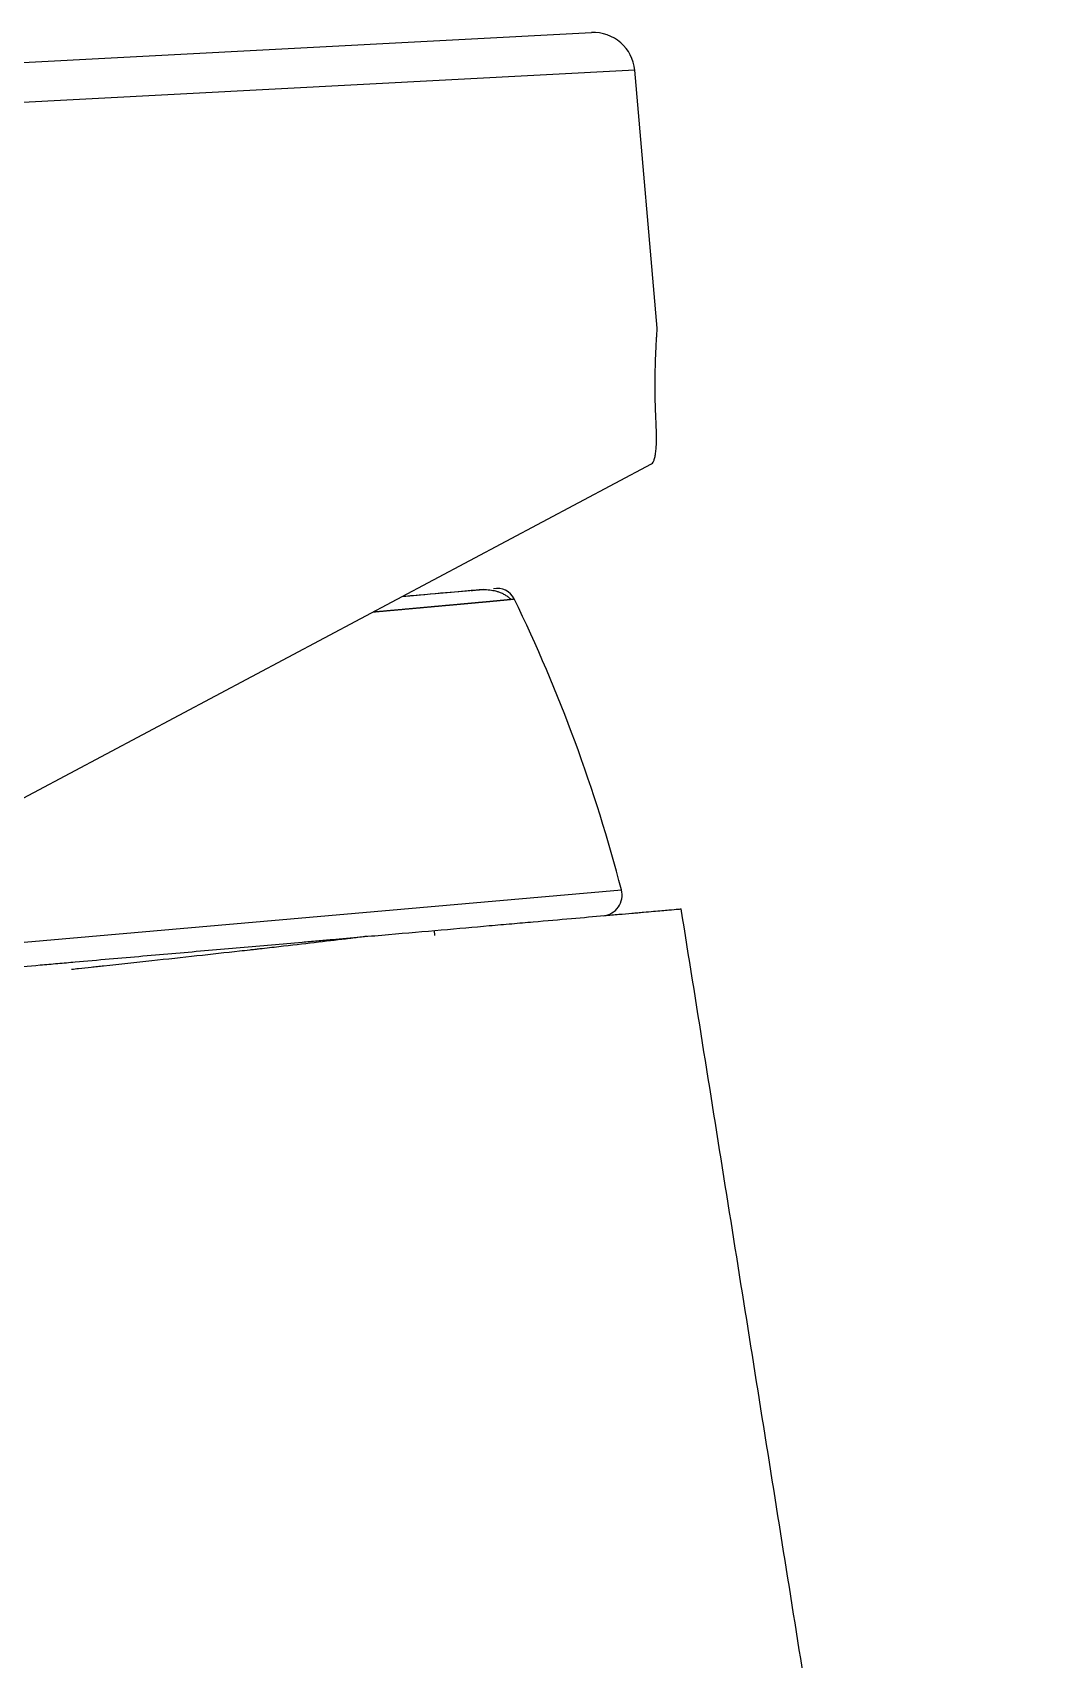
# Model space of a CAD drawing. Extents: x 840 to 1630, y 0 to 579.
# Drawn here: x 1319.3 to 1343.77, y 329.11 to 368.4 of the extents above; entities that cross this region are included whole.
import ezdxf

# ---------------------------------------------------------------- set-up
doc = ezdxf.new("R2010")
doc.units = 0
doc.header["$LTSCALE"] = 10
doc.header["$MEASUREMENT"] = 0
doc.layers.add('1', color=7, linetype='CONTINUOUS')
doc.layers.add('13', color=7, linetype='CONTINUOUS', true_color=0xffffff)

msp = doc.modelspace()

# ---------------------------------------------------------------- linework, layer by layer
at = {"layer": '1', "color": 7, "linetype": 'Continuous', "lineweight": -3}
for p, q in [((1315.088, 367.474), (1332.803, 368.402)), ((1333.851, 367.491), (1315.118, 366.509)), ((1334.396, 361.264), (1333.851, 367.491)), ((1318.407, 349.56), (1334.259, 357.988)), ((1299.398, 344.709), (1333.529, 347.695)), ((1329.02, 346.595), (1329.01, 346.715))]:
    msp.add_line(p, q, dxfattribs=at)
for centre, radius, start, end in [((1332.855, 367.403), 1, 5, 93), ((1296.754, 338.126), 38, 14.5854, 25.8977), ((1333.046, 347.57), 0.5, 275, 14.5854)]:
    msp.add_arc(centre, radius, start, end, dxfattribs=at)
msp.add_ellipse((1330.533, 354.526), major_axis=(-0.391, 0.224), ratio=1, start_param=4.113833, end_param=5.446037, dxfattribs=at)
for points, knots in [([(1334.368, 358.947), (1334.359, 359.112), (1334.353, 359.271), (1334.347, 359.503), (1334.346, 359.579), (1334.345, 359.691), (1334.344, 359.728), (1334.344, 359.801), (1334.344, 359.837), (1334.343, 360.016), (1334.345, 360.15), (1334.349, 360.337), (1334.35, 360.397), (1334.353, 360.484), (1334.354, 360.512), (1334.355, 360.554), (1334.356, 360.568), (1334.357, 360.595), (1334.357, 360.608), (1334.362, 360.726), (1334.367, 360.819), (1334.373, 360.941), (1334.375, 360.979), (1334.378, 361.03), (1334.379, 361.047), (1334.381, 361.078), (1334.382, 361.093), (1334.387, 361.163), (1334.39, 361.205), (1334.393, 361.247), (1334.394, 361.258), (1334.394, 361.268), (1334.395, 361.271), (1334.395, 361.275), (1334.395, 361.276), (1334.395, 361.276)], [0, 0, 0, 0, 0.125056, 0.125056, 0.187585, 0.187585, 0.218849, 0.218849, 0.250113, 0.250113, 0.375169, 0.375169, 0.437697, 0.437697, 0.468962, 0.468962, 0.484594, 0.484594, 0.500226, 0.500226, 0.625282, 0.625282, 0.68781, 0.68781, 0.719074, 0.719074, 0.750339, 0.750339, 0.875395, 0.875395, 0.937923, 0.937923, 0.969187, 0.969187, 1, 1, 1, 1]), ([(1334.259, 357.988), (1334.272, 357.995), (1334.284, 358.007), (1334.305, 358.042), (1334.314, 358.064), (1334.332, 358.119), (1334.339, 358.151), (1334.352, 358.222), (1334.357, 358.261), (1334.366, 358.348), (1334.37, 358.394), (1334.374, 358.492), (1334.375, 358.544), (1334.376, 358.612), (1334.376, 358.626), (1334.376, 358.654), (1334.376, 358.696), (1334.375, 358.739), (1334.373, 358.826), (1334.371, 358.886), (1334.368, 358.947)], [0, 0, 0, 0, 0.125, 0.125, 0.25, 0.25, 0.375, 0.375, 0.5, 0.5, 0.625, 0.625, 0.75, 0.75, 0.78125, 0.78125, 0.8125, 0.875, 0.875, 1, 1, 1, 1]), ([(1330.206, 354.949), (1330.073, 354.938), (1329.728, 354.908), (1329.023, 354.846), (1328.479, 354.799), (1328.231, 354.777)], [0, 0, 0, 0, 0.388659, 0.741752, 1, 1, 1, 1]), ([(1330.151, 354.945), (1329.99, 354.931), (1329.554, 354.893), (1328.814, 354.828), (1328.33, 354.786), (1328.244, 354.778)], [0, 0, 0, 0, 0.452522, 0.905215, 1, 1, 1, 1]), ([(1327.544, 354.411), (1327.553, 354.412), (1327.574, 354.413), (1327.606, 354.416), (1327.639, 354.419), (1327.673, 354.422), (1327.707, 354.425), (1327.74, 354.428), (1327.774, 354.431), (1327.807, 354.434), (1327.84, 354.437), (1327.872, 354.44), (1327.905, 354.443), (1327.937, 354.446), (1327.97, 354.449), (1328.002, 354.452), (1328.034, 354.455), (1328.066, 354.457), (1328.097, 354.46), (1328.129, 354.463), (1328.16, 354.466), (1328.191, 354.469), (1328.222, 354.471), (1328.253, 354.474), (1328.284, 354.477), (1328.314, 354.48), (1328.344, 354.482), (1328.375, 354.485), (1328.405, 354.488), (1328.435, 354.491), (1328.465, 354.493), (1328.494, 354.496), (1328.524, 354.499), (1328.553, 354.501), (1328.582, 354.504), (1328.611, 354.506), (1328.639, 354.509), (1328.665, 354.511), (1328.69, 354.514), (1328.714, 354.516), (1328.737, 354.518), (1328.759, 354.52), (1328.781, 354.522), (1328.801, 354.524), (1328.82, 354.525), (1328.838, 354.527), (1328.856, 354.529), (1328.873, 354.53), (1328.89, 354.532), (1328.906, 354.533), (1328.923, 354.535), (1328.939, 354.536), (1328.955, 354.538), (1328.971, 354.539), (1328.988, 354.541), (1329.004, 354.542), (1329.021, 354.544), (1329.039, 354.545), (1329.058, 354.547), (1329.077, 354.549), (1329.096, 354.55), (1329.116, 354.552), (1329.137, 354.554), (1329.158, 354.556), (1329.181, 354.558), (1329.204, 354.56), (1329.227, 354.562), (1329.251, 354.564), (1329.276, 354.567), (1329.3, 354.569), (1329.324, 354.571), (1329.348, 354.573), (1329.371, 354.575), (1329.395, 354.578), (1329.418, 354.58), (1329.442, 354.582), (1329.464, 354.584), (1329.487, 354.586), (1329.51, 354.588), (1329.532, 354.59), (1329.554, 354.592), (1329.576, 354.594), (1329.598, 354.596), (1329.62, 354.598), (1329.641, 354.6), (1329.663, 354.602), (1329.684, 354.604), (1329.705, 354.606), (1329.725, 354.608), (1329.746, 354.61), (1329.766, 354.611), (1329.786, 354.613), (1329.806, 354.615), (1329.826, 354.617), (1329.846, 354.619), (1329.866, 354.62), (1329.885, 354.622), (1329.904, 354.624), (1329.923, 354.626), (1329.942, 354.627), (1329.96, 354.629), (1329.979, 354.631), (1329.997, 354.632), (1330.015, 354.634), (1330.033, 354.636), (1330.051, 354.637), (1330.068, 354.639), (1330.086, 354.641), (1330.103, 354.642), (1330.12, 354.644), (1330.137, 354.645), (1330.153, 354.647), (1330.17, 354.648), (1330.186, 354.65), (1330.202, 354.651), (1330.218, 354.653), (1330.234, 354.654), (1330.25, 354.656), (1330.265, 354.657), (1330.281, 354.658), (1330.296, 354.66), (1330.311, 354.661), (1330.325, 354.663), (1330.34, 354.664), (1330.354, 354.665), (1330.368, 354.667), (1330.383, 354.668), (1330.396, 354.669), (1330.41, 354.67), (1330.424, 354.672), (1330.437, 354.673), (1330.45, 354.674), (1330.463, 354.675), (1330.476, 354.677), (1330.489, 354.678), (1330.501, 354.679), (1330.513, 354.68), (1330.525, 354.681), (1330.537, 354.682), (1330.549, 354.683), (1330.561, 354.684), (1330.572, 354.686), (1330.583, 354.687), (1330.594, 354.688), (1330.605, 354.689), (1330.616, 354.69), (1330.627, 354.691), (1330.637, 354.692), (1330.647, 354.693), (1330.657, 354.694), (1330.667, 354.695), (1330.677, 354.695), (1330.686, 354.696), (1330.695, 354.697), (1330.705, 354.698), (1330.714, 354.699), (1330.722, 354.7), (1330.731, 354.701), (1330.739, 354.702), (1330.748, 354.702), (1330.756, 354.703), (1330.764, 354.704), (1330.771, 354.705), (1330.779, 354.705), (1330.786, 354.706), (1330.793, 354.707), (1330.8, 354.708), (1330.807, 354.708), (1330.814, 354.709), (1330.82, 354.71), (1330.827, 354.71), (1330.833, 354.711), (1330.839, 354.712), (1330.845, 354.712), (1330.85, 354.713), (1330.856, 354.713), (1330.861, 354.714), (1330.866, 354.714), (1330.871, 354.715), (1330.876, 354.715), (1330.88, 354.716), (1330.885, 354.716), (1330.889, 354.717), (1330.893, 354.717), (1330.897, 354.718), (1330.901, 354.718), (1330.904, 354.719), (1330.907, 354.719), (1330.911, 354.719), (1330.914, 354.72), (1330.916, 354.72), (1330.919, 354.72), (1330.922, 354.721), (1330.924, 354.721), (1330.926, 354.721), (1330.928, 354.721), (1330.93, 354.722), (1330.931, 354.722), (1330.933, 354.722), (1330.934, 354.722), (1330.935, 354.722), (1330.936, 354.723), (1330.937, 354.723), (1330.937, 354.723), (1330.938, 354.723), (1330.938, 354.723), (1330.938, 354.723), (1330.938, 354.723)], [0, 0, 0, 0, 0.003914, 0.008796, 0.013679, 0.018562, 0.023445, 0.028328, 0.03321, 0.038093, 0.042976, 0.047859, 0.052741, 0.057624, 0.062507, 0.06739, 0.072273, 0.077155, 0.082038, 0.086921, 0.091804, 0.096686, 0.101569, 0.106452, 0.111335, 0.116218, 0.1211, 0.125983, 0.130866, 0.135749, 0.140631, 0.145514, 0.150397, 0.15528, 0.160163, 0.165045, 0.169928, 0.174811, 0.179694, 0.184576, 0.189459, 0.194342, 0.199225, 0.204108, 0.20899, 0.213873, 0.218756, 0.223639, 0.228521, 0.233404, 0.238287, 0.24317, 0.248053, 0.252935, 0.257818, 0.262701, 0.267584, 0.272466, 0.277349, 0.282232, 0.287115, 0.291997, 0.29688, 0.301763, 0.306646, 0.311529, 0.316411, 0.321294, 0.326177, 0.33106, 0.335942, 0.340825, 0.345708, 0.350591, 0.355474, 0.360356, 0.365239, 0.370122, 0.375005, 0.379887, 0.38477, 0.389653, 0.394536, 0.399419, 0.404301, 0.409184, 0.414067, 0.41895, 0.423832, 0.428715, 0.433598, 0.438481, 0.443364, 0.448246, 0.453129, 0.458012, 0.462895, 0.467777, 0.47266, 0.477543, 0.482426, 0.487309, 0.492191, 0.497074, 0.501957, 0.50684, 0.511722, 0.516605, 0.521488, 0.526371, 0.531254, 0.536136, 0.541019, 0.545902, 0.550785, 0.555667, 0.56055, 0.565433, 0.570316, 0.575198, 0.580081, 0.584964, 0.589847, 0.59473, 0.599612, 0.604495, 0.609378, 0.614261, 0.619143, 0.624026, 0.628909, 0.633792, 0.638675, 0.643557, 0.64844, 0.653323, 0.658206, 0.663088, 0.667971, 0.672854, 0.677737, 0.68262, 0.687502, 0.692385, 0.697268, 0.702151, 0.707033, 0.711916, 0.716799, 0.721682, 0.726565, 0.731447, 0.73633, 0.741213, 0.746096, 0.750978, 0.755861, 0.760744, 0.765627, 0.77051, 0.775392, 0.780275, 0.785158, 0.790041, 0.794923, 0.799806, 0.804689, 0.809572, 0.814455, 0.819337, 0.82422, 0.829103, 0.833986, 0.838868, 0.843751, 0.848634, 0.853517, 0.858399, 0.863282, 0.868165, 0.873048, 0.877931, 0.882813, 0.887696, 0.892579, 0.897462, 0.902344, 0.907227, 0.91211, 0.916993, 0.921876, 0.926758, 0.931641, 0.936524, 0.941407, 0.946289, 0.951172, 0.956055, 0.960938, 0.965821, 0.970703, 0.975586, 0.980469, 0.985352, 0.990234, 0.995117, 1, 1, 1, 1]), ([(1327.386, 346.572), (1327.379, 346.572), (1327.372, 346.571), (1327.312, 346.563), (1327.259, 346.557), (1327.095, 346.536), (1326.981, 346.522), (1326.628, 346.48), (1326.124, 346.42), (1325.555, 346.354), (1325.103, 346.302), (1324.909, 346.281), (1324.709, 346.258), (1324.629, 346.249), (1324.588, 346.245), (1324.466, 346.231), (1324.384, 346.222), (1323.97, 346.176), (1323.627, 346.138), (1322.919, 346.06), (1322.554, 346.02), (1321.802, 345.939), (1321.415, 345.897), (1320.966, 345.849), (1320.916, 345.843), (1320.816, 345.832), (1320.666, 345.816), (1320.514, 345.8), (1320.357, 345.783), (1320.3, 345.777), (1320.243, 345.771)], [0, 0, 0, 0, 0.00458, 0.00458, 0.038254, 0.038254, 0.105603, 0.105603, 0.240302, 0.375, 0.375, 0.442349, 0.459186, 0.459186, 0.476024, 0.476024, 0.509698, 0.509698, 0.644397, 0.644397, 0.779095, 0.779095, 0.913793, 0.913793, 0.93063, 0.93063, 0.947468, 0.981142, 0.981142, 1, 1, 1, 1])]:
    msp.add_open_spline(points, degree=3, knots=knots, dxfattribs=at)
msp.add_open_spline([(1330.862, 354.707), (1330.557, 355.014), (1329.897, 354.917)], degree=2, dxfattribs=at)
at = {"layer": '13', "color": 7, "linetype": 'Continuous', "lineweight": -3}
msp.add_open_spline([(1318.641, 345.807), (1318.923, 345.832), (1319.275, 345.863), (1319.626, 345.894), (1319.767, 345.906), (1319.837, 345.912), (1320.048, 345.93), (1320.187, 345.943), (1320.883, 346.004), (1321.429, 346.051), (1322.235, 346.122), (1322.501, 346.145), (1323.029, 346.191), (1323.29, 346.214), (1324.067, 346.282), (1324.575, 346.327), (1325.323, 346.392), (1325.57, 346.414), (1325.876, 346.44), (1325.936, 346.446), (1326.058, 346.456), (1326.239, 346.472), (1326.418, 346.488), (1327.008, 346.539), (1327.464, 346.579), (1328.343, 346.656), (1328.765, 346.693), (1329.577, 346.764), (1329.965, 346.798), (1330.429, 346.839), (1330.521, 346.847), (1330.702, 346.863), (1330.792, 346.87), (1331.056, 346.894), (1331.227, 346.909), (1331.723, 346.952), (1332.031, 346.979), (1332.606, 347.029), (1332.872, 347.052), (1333.238, 347.084), (1333.354, 347.095), (1333.575, 347.114), (1333.68, 347.123), (1333.804, 347.134), (1333.829, 347.136), (1333.877, 347.14), (1333.9, 347.142), (1333.97, 347.149), (1334.015, 347.152), (1334.146, 347.164), (1334.226, 347.171), (1334.449, 347.19), (1334.572, 347.201), (1334.771, 347.219), (1334.846, 347.225), (1334.922, 347.232), (1334.941, 347.233), (1334.96, 347.235), (1334.967, 347.236), (1334.971, 347.236), (1334.972, 347.236), (1334.973, 347.236), (1334.973, 347.236), (1334.973, 347.236)], degree=3, knots=[0, 0, 0, 0, 0.031269, 0.039086, 0.039086, 0.046903, 0.046903, 0.062537, 0.062537, 0.125075, 0.125075, 0.156343, 0.156343, 0.187612, 0.187612, 0.25015, 0.25015, 0.281418, 0.281418, 0.289235, 0.289235, 0.297053, 0.312687, 0.312687, 0.375224, 0.375224, 0.437762, 0.437762, 0.500299, 0.500299, 0.515934, 0.515934, 0.531568, 0.531568, 0.562837, 0.562837, 0.625374, 0.625374, 0.687911, 0.687911, 0.71918, 0.71918, 0.750449, 0.750449, 0.758266, 0.758266, 0.766083, 0.766083, 0.781717, 0.781717, 0.812986, 0.812986, 0.875524, 0.875524, 0.938061, 0.938061, 0.96933, 0.96933, 0.984964, 0.992781, 0.99669, 0.99669, 1, 1, 1, 1], dxfattribs=at)
msp.add_open_spline([(1343.774, 292.042), (1339.374, 319.639), (1334.973, 347.236)], degree=2, dxfattribs=at)

doc.saveas('drawing.dxf')
